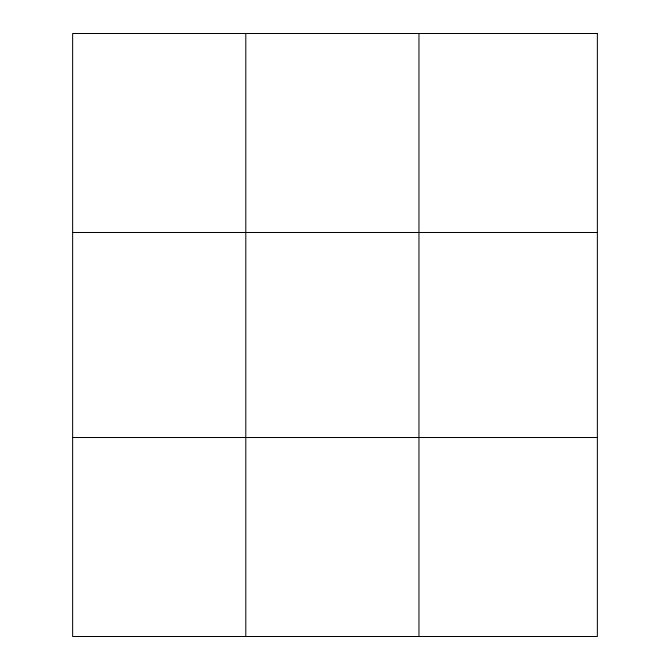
<?xml version="1.0" encoding="UTF-8"?>
<svg xmlns="http://www.w3.org/2000/svg" width="670" height="670" viewBox="0 0 670 670"><rect width="100%" height="100%" fill="white"/><g stroke="black" fill="none" stroke-linecap="round" stroke-linejoin="round"><path stroke-width="1" d="M245.798 636.5L245.798 33.5M418.959 636.5L418.959 33.5M72.636 232.49L597.364 232.49M72.636 437.51L597.364 437.51M597.364 33.5L597.364 636.5L72.636 636.5L72.636 33.5L597.364 33.5"/></g></svg>
